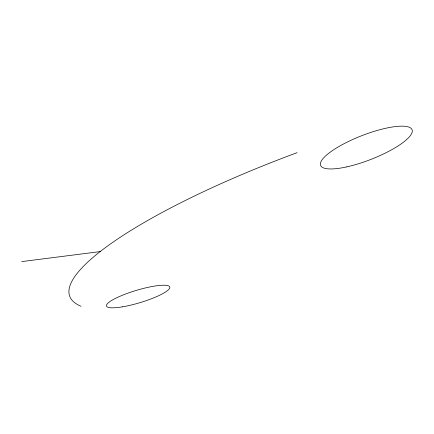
<?xml version="1.0" encoding="UTF-8"?>
<svg xmlns="http://www.w3.org/2000/svg" width="434" height="434" viewBox="0 0 434 434"><rect width="100%" height="100%" fill="white"/><g stroke="black" fill="none" stroke-linecap="round" stroke-linejoin="round"><path stroke-width="0.65" d="M21.7 261.599L100.303 251.579M80.99 306.263A277.988 58.91 -19.6 0 1 297.095 152.676M122.545 306.822A33.049 6.402 -16.7 0 0 169.851 287.303A33.049 6.402 -16.7 0 0 122.052 295.402A33.049 6.402 -16.7 0 0 122.545 306.822M346.88 166.857A49.085 12.711 -21.3 0 0 412.132 129.912A49.085 12.711 -21.3 0 0 339.99 145.916A49.085 12.711 -21.3 0 0 346.88 166.857"/></g></svg>
